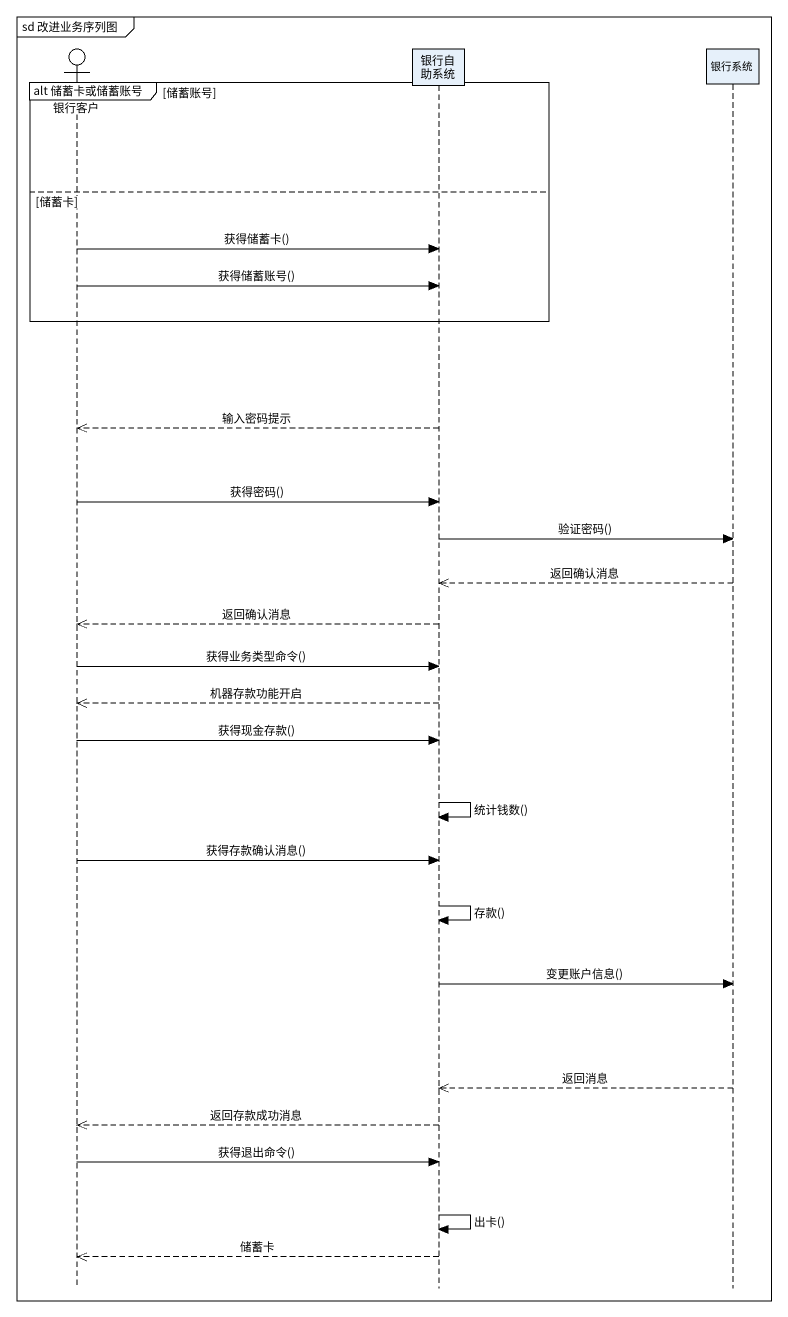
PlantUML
@startuml
mainframe sd 改进业务序列图
hide footbox
actor 银行客户
participant 银行自助系统
participant 银行系统

group alt 储蓄卡或储蓄账号 [储蓄账号]
else 储蓄卡
  银行客户 -> 银行自助系统 : 获得储蓄卡()
  银行客户 -> 银行自助系统 : 获得储蓄账号()
end
银行自助系统 -->> 银行客户 : 输入密码提示
银行客户 -> 银行自助系统 : 获得密码()
银行自助系统 -> 银行系统 : 验证密码()
银行系统 -->> 银行自助系统 : 返回确认消息
银行自助系统 -->> 银行客户 : 返回确认消息
银行客户 -> 银行自助系统 : 获得业务类型命令()
银行自助系统 -->> 银行客户 : 机器存款功能开启
银行客户 -> 银行自助系统 : 获得现金存款()
银行自助系统 -> 银行自助系统 : 统计钱数()
银行客户 -> 银行自助系统 : 获得存款确认消息()
银行自助系统 -> 银行自助系统 : 存款()
银行自助系统 -> 银行系统 : 变更账户信息()
银行系统 -->> 银行自助系统 : 返回消息
银行自助系统 -->> 银行客户 : 返回存款成功消息
银行客户 -> 银行自助系统 : 获得退出命令()
银行自助系统 -> 银行自助系统 : 出卡()
银行自助系统 -->> 银行客户 : 储蓄卡
@enduml
